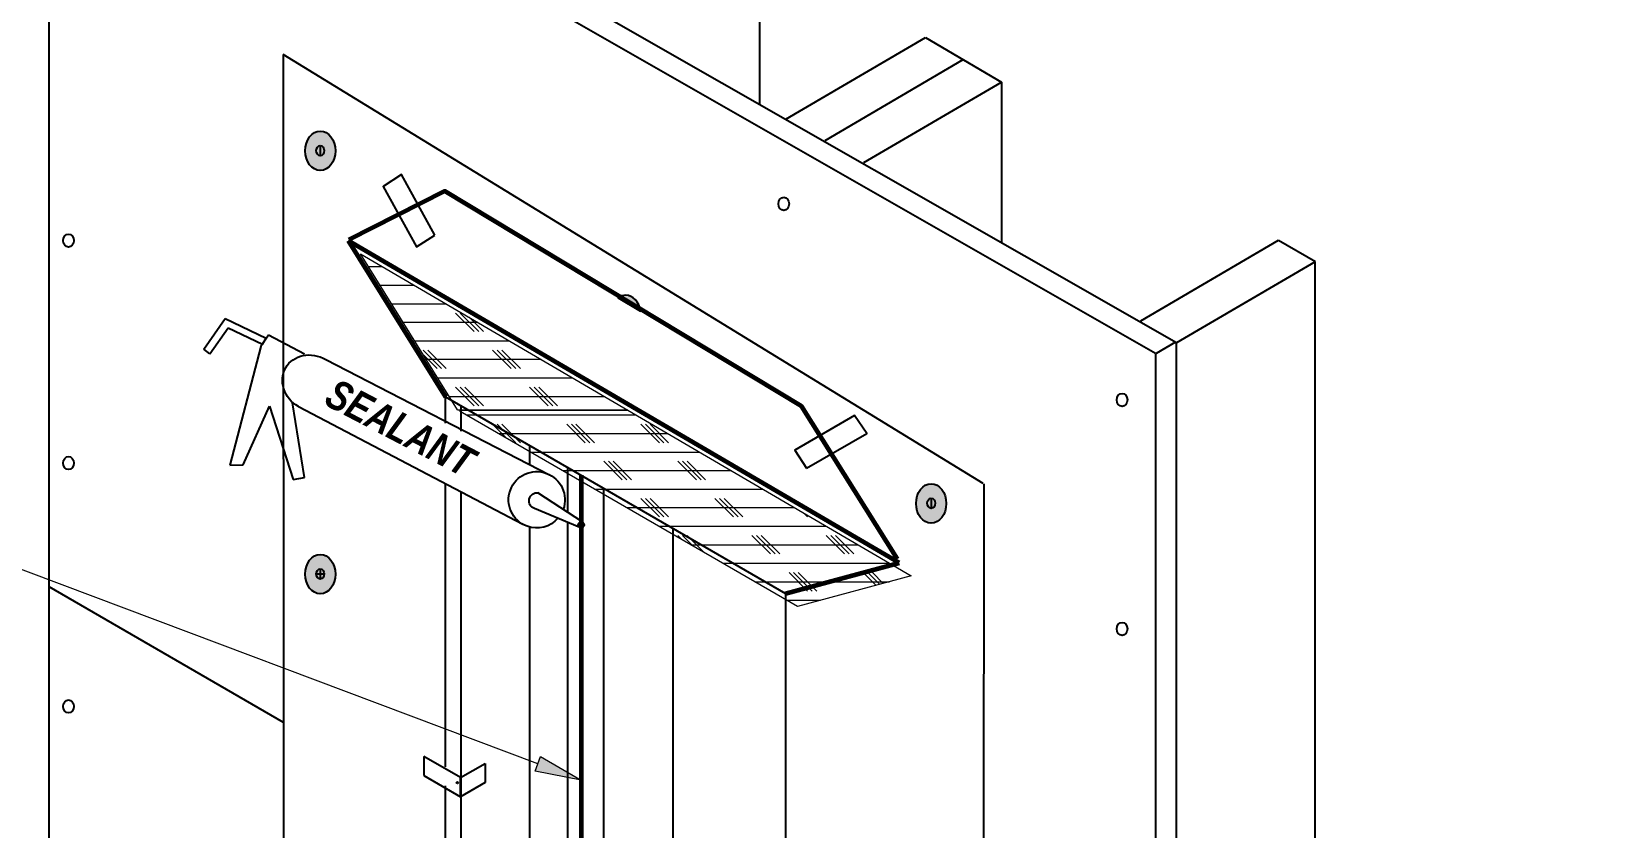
# Model space of a CAD drawing. Header units: inches. Extents: x -24 to 76, y -57 to 19.
# Drawn here: x -13.43 to -8.15, y 10.86 to 13.55 of the extents above; entities that cross this region are included whole.
import ezdxf

# ---------------------------------------------------------------- set-up
doc = ezdxf.new("R2010")
doc.units = ezdxf.units.IN
doc.header["$MEASUREMENT"] = 0
for name, color, linetype, lineweight in [('.ATI-HATCH', 7, 'Continuous', 0), ('.ATI-TEXT', 7, 'Continuous', 0), ('G-ANNO-TTLB', 7, 'Continuous', 0), ('TYVEK', 7, 'Continuous', 0), ('WALL SCRATCH', 7, 'Continuous', 0), ('X-REF - TRACED', 7, 'Continuous', 0)]:
    doc.layers.add(name, color=color, linetype=linetype, lineweight=lineweight)

# ---------------------------------------------------------------- blocks, each defined once
blk = doc.blocks.new('Block_88')
at = {"layer": 'WALL SCRATCH', "true_color": 0x003b71, "transparency": 33554687}
h = blk.add_hatch(color=156, dxfattribs=at)
h.dxf.hatch_style = 2
edge = h.paths.add_edge_path()
edge.add_ellipse((-12.4557, 11.7169), major_axis=(0, 0.0664), ratio=0.766948, start_angle=0, end_angle=360)
at = {"layer": 'WALL SCRATCH', "color": 18, "lineweight": 25, "true_color": 0x080808}
for p, q in [((-12.4557, 11.7344), (-12.4557, 11.7001)), ((-12.4692, 11.7173), (-12.4422, 11.7173))]:
    blk.add_line(p, q, dxfattribs=at)
at = {"layer": 'WALL SCRATCH', "color": 8, "lineweight": 25, "true_color": 0x808080}
blk.add_lwpolyline([(-12.4628, 11.7782)], dxfattribs=at)
at = {"layer": 'WALL SCRATCH', "color": 18, "lineweight": 25, "true_color": 0x000000}
blk.add_ellipse((-12.4557, 11.7169), major_axis=(0, 0.0664), ratio=0.766948, dxfattribs=at)
at = {"layer": 'WALL SCRATCH', "color": 18, "lineweight": 25, "true_color": 0x080808}
blk.add_ellipse((-12.4557, 11.7173), major_axis=(0, 0.0171), ratio=0.788846, dxfattribs=at)
blk = doc.blocks.new('Block_89')
at = {"layer": 'WALL SCRATCH', "true_color": 0x003b71, "transparency": 33554687}
h = blk.add_hatch(color=156, dxfattribs=at)
h.dxf.hatch_style = 2
edge = h.paths.add_edge_path()
edge.add_ellipse((-12.4557, 13.1443), major_axis=(0, 0.0664), ratio=0.766948, start_angle=0, end_angle=360)
at = {"layer": 'WALL SCRATCH', "color": 18, "lineweight": 25, "true_color": 0x080808}
blk.add_line((-12.4557, 13.1618), (-12.4557, 13.1276), dxfattribs=at)
at = {"layer": 'WALL SCRATCH', "color": 18, "lineweight": 25, "true_color": 0x000000}
blk.add_ellipse((-12.4557, 13.1443), major_axis=(0, 0.0664), ratio=0.766948, dxfattribs=at)
at = {"layer": 'WALL SCRATCH', "color": 18, "lineweight": 25, "true_color": 0x080808}
blk.add_ellipse((-12.4557, 13.1447), major_axis=(0, 0.0171), ratio=0.788846, dxfattribs=at)
blk = doc.blocks.new('Block_90')
at = {"layer": 'WALL SCRATCH', "true_color": 0x003b71, "transparency": 33554687}
h = blk.add_hatch(color=156, dxfattribs=at)
h.dxf.hatch_style = 2
edge = h.paths.add_edge_path()
edge.add_ellipse((-12.4557, 10.2894), major_axis=(0, 0.0664), ratio=0.766948, start_angle=0, end_angle=360)
at = {"layer": 'WALL SCRATCH', "color": 18, "lineweight": 25, "true_color": 0x080808}
for p, q in [((-12.4557, 10.307), (-12.4557, 10.2727)), ((-12.4692, 10.2899), (-12.4422, 10.2899))]:
    blk.add_line(p, q, dxfattribs=at)
at = {"layer": 'WALL SCRATCH', "color": 8, "lineweight": 25, "true_color": 0x808080}
blk.add_lwpolyline([(-12.4628, 10.2185)], dxfattribs=at)
at = {"layer": 'WALL SCRATCH', "color": 18, "lineweight": 25, "true_color": 0x000000}
blk.add_ellipse((-12.4557, 10.2894), major_axis=(0, 0.0664), ratio=0.766948, dxfattribs=at)
at = {"layer": 'WALL SCRATCH', "color": 18, "lineweight": 25, "true_color": 0x080808}
blk.add_ellipse((-12.4557, 10.2899), major_axis=(0, 0.0171), ratio=0.788846, dxfattribs=at)
blk = doc.blocks.new('Block_87')
at = {"layer": 'WALL SCRATCH'}
for name in ['Block_89', 'Block_88', 'Block_90']:
    blk.add_blockref(name, (0, 0), dxfattribs=at)
blk = doc.blocks.new('Block_92')
at = {"layer": 'WALL SCRATCH', "true_color": 0x003b71, "transparency": 33554687}
h = blk.add_hatch(color=156, dxfattribs=at)
h.dxf.hatch_style = 2
edge = h.paths.add_edge_path()
edge.add_ellipse((-10.3948, 10.5751), major_axis=(0, 0.0664), ratio=0.766948, start_angle=0, end_angle=360)
at = {"layer": 'WALL SCRATCH', "color": 18, "lineweight": 25, "true_color": 0x080808}
for p, q in [((-10.4084, 10.5755), (-10.3813, 10.5755)), ((-10.3948, 10.5926), (-10.3948, 10.5584))]:
    blk.add_line(p, q, dxfattribs=at)
at = {"layer": 'WALL SCRATCH', "color": 8, "lineweight": 25, "true_color": 0x808080}
blk.add_lwpolyline([(-10.402, 10.6365)], dxfattribs=at)
at = {"layer": 'WALL SCRATCH', "color": 18, "lineweight": 25, "true_color": 0x000000}
blk.add_ellipse((-10.3948, 10.5751), major_axis=(0, 0.0664), ratio=0.766948, dxfattribs=at)
at = {"layer": 'WALL SCRATCH', "color": 18, "lineweight": 25, "true_color": 0x080808}
blk.add_ellipse((-10.3948, 10.5755), major_axis=(0, 0.0171), ratio=0.788846, dxfattribs=at)
blk = doc.blocks.new('Block_93')
at = {"layer": 'WALL SCRATCH', "true_color": 0x003b71, "transparency": 33554687}
h = blk.add_hatch(color=156, dxfattribs=at)
h.dxf.hatch_style = 2
edge = h.paths.add_edge_path()
edge.add_ellipse((-10.3948, 11.9552), major_axis=(0, 0.0664), ratio=0.766948, start_angle=0, end_angle=360)
at = {"layer": 'WALL SCRATCH', "color": 18, "lineweight": 25, "true_color": 0x080808}
blk.add_line((-10.3948, 11.9727), (-10.3948, 11.9385), dxfattribs=at)
at = {"layer": 'WALL SCRATCH', "color": 18, "lineweight": 25, "true_color": 0x000000}
blk.add_ellipse((-10.3948, 11.9552), major_axis=(0, 0.0664), ratio=0.766948, dxfattribs=at)
at = {"layer": 'WALL SCRATCH', "color": 18, "lineweight": 25, "true_color": 0x080808}
blk.add_ellipse((-10.3948, 11.9556), major_axis=(0, 0.0171), ratio=0.788846, dxfattribs=at)
blk = doc.blocks.new('Block_94')
at = {"layer": 'WALL SCRATCH', "true_color": 0x003b71, "transparency": 33554687}
h = blk.add_hatch(color=156, dxfattribs=at)
h.dxf.hatch_style = 2
edge = h.paths.add_edge_path()
edge.add_ellipse((-10.3948, 9.195), major_axis=(0, 0.0664), ratio=0.766948, start_angle=0, end_angle=360)
at = {"layer": 'WALL SCRATCH', "color": 18, "lineweight": 25, "true_color": 0x080808}
for p, q in [((-10.4084, 9.1954), (-10.3813, 9.1954)), ((-10.3948, 9.2125), (-10.3948, 9.1783))]:
    blk.add_line(p, q, dxfattribs=at)
at = {"layer": 'WALL SCRATCH', "color": 8, "lineweight": 25, "true_color": 0x808080}
blk.add_lwpolyline([(-10.402, 9.124)], dxfattribs=at)
at = {"layer": 'WALL SCRATCH', "color": 18, "lineweight": 25, "true_color": 0x000000}
blk.add_ellipse((-10.3948, 9.195), major_axis=(0, 0.0664), ratio=0.766948, dxfattribs=at)
at = {"layer": 'WALL SCRATCH', "color": 18, "lineweight": 25, "true_color": 0x080808}
blk.add_ellipse((-10.3948, 9.1954), major_axis=(0, 0.0171), ratio=0.788846, dxfattribs=at)
blk = doc.blocks.new('Block_91')
at = {"layer": 'WALL SCRATCH'}
for name in ['Block_93', 'Block_92', 'Block_94']:
    blk.add_blockref(name, (0, 0), dxfattribs=at)
blk = doc.blocks.new('Block_95')
at = {"layer": 'WALL SCRATCH', "true_color": 0x003b71, "transparency": 33554687}
h = blk.add_hatch(color=156, dxfattribs=at)
h.dxf.hatch_style = 2
edge = h.paths.add_edge_path()
edge.add_spline(control_points=[(-11.3752, 12.6035), (-11.3752, 12.6035), (-11.4503, 12.6487), (-11.4503, 12.6487), (-11.4429, 12.6542), (-11.4345, 12.6573), (-11.4253, 12.6573), (-11.4004, 12.6573), (-11.3797, 12.6342), (-11.3752, 12.6035)], knot_values=[0, 0, 0, 0, 1, 1, 1, 2, 2, 2, 3, 3, 3, 3], degree=3, periodic=0)
at = {"layer": 'WALL SCRATCH', "color": 18, "lineweight": 25, "true_color": 0x000000}
blk.add_open_spline([(-11.3752, 12.6035), (-11.3752, 12.6035), (-11.4503, 12.6487), (-11.4503, 12.6487), (-11.4429, 12.6542), (-11.4345, 12.6573), (-11.4253, 12.6573), (-11.4004, 12.6573), (-11.3797, 12.6342), (-11.3752, 12.6035)], degree=3, knots=[0, 0, 0, 0, 1, 1, 1, 2, 2, 2, 3, 3, 3, 3], dxfattribs=at)
blk = doc.blocks.new('Block_86')
at = {"layer": 'WALL SCRATCH'}
for name in ['Block_87', 'Block_95', 'Block_91']:
    blk.add_blockref(name, (0, 0), dxfattribs=at)
blk = doc.blocks.new('Block_508')
at = {"layer": '.ATI-HATCH'}
for points, knots in [([(-12.32, 12.797), (-12.32, 12.797), (-11.9924, 12.271), (-11.9924, 12.271), (-11.9924, 12.271), (-11.9905, 12.2699), (-11.9905, 12.2699), (-11.9905, 12.2699), (-11.4183, 12.2699), (-11.4183, 12.2699), (-11.4183, 12.2699), (-12.32, 12.797), (-12.32, 12.797)], [0, 0, 0, 0, 1, 1, 1, 2, 2, 2, 3, 3, 3, 4, 4, 4, 4]), ([(-11.9833, 12.2657), (-11.9833, 12.2657), (-10.8457, 11.6076), (-10.8457, 11.6076), (-10.8457, 11.6076), (-10.4618, 11.7108), (-10.4618, 11.7108), (-10.4618, 11.7108), (-11.4183, 12.2699), (-11.4183, 12.2699), (-11.4183, 12.2699), (-11.9833, 12.2699), (-11.9833, 12.2699), (-11.9833, 12.2699), (-11.9833, 12.2657), (-11.9833, 12.2657)], [0, 0, 0, 0, 1, 1, 1, 2, 2, 2, 3, 3, 3, 4, 4, 4, 5, 5, 5, 5])]:
    blk.add_open_spline(points, degree=3, knots=knots, dxfattribs=at)
at = {"layer": '.ATI-HATCH', "color": 243, "lineweight": 0, "true_color": 0xcc667f}
for points in [[(-12.293, 12.7536), (-12.293, 12.7536), (-12.2457, 12.7536), (-12.2457, 12.7536)], [(-12.254, 12.6911), (-12.254, 12.6911), (-12.1388, 12.6911), (-12.1388, 12.6911)], [(-12.2151, 12.6286), (-12.2151, 12.6286), (-12.0319, 12.6286), (-12.0319, 12.6286)], [(-11.9369, 12.5348), (-11.9369, 12.5348), (-11.9994, 12.5973), (-11.9994, 12.5973)], [(-11.9213, 12.5348), (-11.9213, 12.5348), (-11.9838, 12.5973), (-11.9838, 12.5973)], [(-11.9056, 12.5348), (-11.9056, 12.5348), (-11.9536, 12.5828), (-11.9536, 12.5828)], [(-12.1762, 12.5661), (-12.1762, 12.5661), (-11.925, 12.5661), (-11.925, 12.5661)], [(-12.1556, 12.5348), (-12.1556, 12.5348), (-12.1585, 12.5377), (-12.1585, 12.5377)], [(-12.1373, 12.5036), (-12.1373, 12.5036), (-11.818, 12.5036), (-11.818, 12.5036)], [(-12.0463, 12.4098), (-12.0463, 12.4098), (-12.1088, 12.4723), (-12.1088, 12.4723)], [(-12.0306, 12.4098), (-12.0306, 12.4098), (-12.0931, 12.4723), (-12.0931, 12.4723)], [(-11.8119, 12.4098), (-11.8119, 12.4098), (-11.8744, 12.4723), (-11.8744, 12.4723)], [(-11.7963, 12.4098), (-11.7963, 12.4098), (-11.8588, 12.4723), (-11.8588, 12.4723)], [(-11.7806, 12.4098), (-11.7806, 12.4098), (-11.8431, 12.4723), (-11.8431, 12.4723)], [(-12.0619, 12.4098), (-12.0619, 12.4098), (-12.1069, 12.4549), (-12.1069, 12.4549)], [(-12.0983, 12.4411), (-12.0983, 12.4411), (-11.7111, 12.4411), (-11.7111, 12.4411)], [(-12.0594, 12.3786), (-12.0594, 12.3786), (-11.6042, 12.3786), (-11.6042, 12.3786)], [(-12.0205, 12.3161), (-12.0205, 12.3161), (-11.4973, 12.3161), (-11.4973, 12.3161)], [(-11.9369, 12.2848), (-11.9369, 12.2848), (-11.9994, 12.3473), (-11.9994, 12.3473)], [(-11.9213, 12.2848), (-11.9213, 12.2848), (-11.9838, 12.3473), (-11.9838, 12.3473)], [(-11.9056, 12.2848), (-11.9056, 12.2848), (-11.9681, 12.3473), (-11.9681, 12.3473)], [(-11.6869, 12.2848), (-11.6869, 12.2848), (-11.7494, 12.3473), (-11.7494, 12.3473)], [(-11.6713, 12.2848), (-11.6713, 12.2848), (-11.7338, 12.3473), (-11.7338, 12.3473)], [(-11.6556, 12.2848), (-11.6556, 12.2848), (-11.7181, 12.3473), (-11.7181, 12.3473)], [(-11.9623, 12.2536), (-11.9623, 12.2536), (-11.3904, 12.2536), (-11.3904, 12.2536)], [(-11.8278, 12.1758), (-11.8278, 12.1758), (-11.8744, 12.2223), (-11.8744, 12.2223)], [(-11.7963, 12.1598), (-11.7963, 12.1598), (-11.8588, 12.2223), (-11.8588, 12.2223)], [(-11.7806, 12.1598), (-11.7806, 12.1598), (-11.8431, 12.2223), (-11.8431, 12.2223)], [(-11.5619, 12.1598), (-11.5619, 12.1598), (-11.6244, 12.2223), (-11.6244, 12.2223)], [(-11.5463, 12.1598), (-11.5463, 12.1598), (-11.6088, 12.2223), (-11.6088, 12.2223)], [(-11.5306, 12.1598), (-11.5306, 12.1598), (-11.5931, 12.2223), (-11.5931, 12.2223)], [(-11.3119, 12.1598), (-11.3119, 12.1598), (-11.3744, 12.2223), (-11.3744, 12.2223)], [(-11.2963, 12.1598), (-11.2963, 12.1598), (-11.3588, 12.2223), (-11.3588, 12.2223)], [(-11.2806, 12.1598), (-11.2806, 12.1598), (-11.3431, 12.2223), (-11.3431, 12.2223)], [(-11.8543, 12.1911), (-11.8543, 12.1911), (-11.2834, 12.1911), (-11.2834, 12.1911)], [(-11.7462, 12.1286), (-11.7462, 12.1286), (-11.1765, 12.1286), (-11.1765, 12.1286)], [(-11.4369, 12.0348), (-11.4369, 12.0348), (-11.4994, 12.0973), (-11.4994, 12.0973)], [(-11.4213, 12.0348), (-11.4213, 12.0348), (-11.4838, 12.0973), (-11.4838, 12.0973)], [(-11.4056, 12.0348), (-11.4056, 12.0348), (-11.4681, 12.0973), (-11.4681, 12.0973)], [(-11.1869, 12.0348), (-11.1869, 12.0348), (-11.2494, 12.0973), (-11.2494, 12.0973)], [(-11.1713, 12.0348), (-11.1713, 12.0348), (-11.2338, 12.0973), (-11.2338, 12.0973)], [(-11.1556, 12.0348), (-11.1556, 12.0348), (-11.2181, 12.0973), (-11.2181, 12.0973)], [(-11.6382, 12.0661), (-11.6382, 12.0661), (-11.0696, 12.0661), (-11.0696, 12.0661)], [(-11.5301, 12.0036), (-11.5301, 12.0036), (-10.9627, 12.0036), (-10.9627, 12.0036)], [(-11.4221, 11.9411), (-11.4221, 11.9411), (-10.8558, 11.9411), (-10.8558, 11.9411)], [(-11.3119, 11.9098), (-11.3119, 11.9098), (-11.3744, 11.9723), (-11.3744, 11.9723)], [(-11.2963, 11.9098), (-11.2963, 11.9098), (-11.3588, 11.9723), (-11.3588, 11.9723)], [(-11.2806, 11.9098), (-11.2806, 11.9098), (-11.3431, 11.9723), (-11.3431, 11.9723)], [(-11.0619, 11.9098), (-11.0619, 11.9098), (-11.1244, 11.9723), (-11.1244, 11.9723)], [(-11.0463, 11.9098), (-11.0463, 11.9098), (-11.1088, 11.9723), (-11.1088, 11.9723)], [(-11.0306, 11.9098), (-11.0306, 11.9098), (-11.0931, 11.9723), (-11.0931, 11.9723)], [(-10.8119, 11.9098), (-10.8119, 11.9098), (-10.8253, 11.9233), (-10.8253, 11.9233)], [(-11.3141, 11.8786), (-11.3141, 11.8786), (-10.7489, 11.8786), (-10.7489, 11.8786)], [(-11.2347, 11.8327), (-11.2347, 11.8327), (-11.2494, 11.8473), (-11.2494, 11.8473)], [(-11.1977, 11.8113), (-11.1977, 11.8113), (-11.2338, 11.8473), (-11.2338, 11.8473)], [(-11.1606, 11.7898), (-11.1606, 11.7898), (-11.2181, 11.8473), (-11.2181, 11.8473)], [(-10.9369, 11.7848), (-10.9369, 11.7848), (-10.9994, 11.8473), (-10.9994, 11.8473)], [(-10.9213, 11.7848), (-10.9213, 11.7848), (-10.9838, 11.8473), (-10.9838, 11.8473)], [(-10.9056, 11.7848), (-10.9056, 11.7848), (-10.9681, 11.8473), (-10.9681, 11.8473)], [(-10.6869, 11.7848), (-10.6869, 11.7848), (-10.7494, 11.8473), (-10.7494, 11.8473)], [(-10.6713, 11.7848), (-10.6713, 11.7848), (-10.7338, 11.8473), (-10.7338, 11.8473)], [(-10.6556, 11.7848), (-10.6556, 11.7848), (-10.7181, 11.8473), (-10.7181, 11.8473)], [(-11.206, 11.8161), (-11.206, 11.8161), (-10.6419, 11.8161), (-10.6419, 11.8161)], [(-11.098, 11.7536), (-11.098, 11.7536), (-10.535, 11.7536), (-10.535, 11.7536)], [(-10.9899, 11.6911), (-10.9899, 11.6911), (-10.5352, 11.6911), (-10.5352, 11.6911)], [(-10.8119, 11.6598), (-10.8119, 11.6598), (-10.8744, 11.7223), (-10.8744, 11.7223)], [(-10.7963, 11.6598), (-10.7963, 11.6598), (-10.8588, 11.7223), (-10.8588, 11.7223)], [(-10.7806, 11.6598), (-10.7806, 11.6598), (-10.8431, 11.7223), (-10.8431, 11.7223)], [(-10.5809, 11.6788), (-10.5809, 11.6788), (-10.6244, 11.7223), (-10.6244, 11.7223)], [(-10.5685, 11.6821), (-10.5685, 11.6821), (-10.6088, 11.7223), (-10.6088, 11.7223)], [(-10.5562, 11.6854), (-10.5562, 11.6854), (-10.5931, 11.7223), (-10.5931, 11.7223)], [(-10.8819, 11.6286), (-10.8819, 11.6286), (-10.7678, 11.6286), (-10.7678, 11.6286)]]:
    blk.add_open_spline(points, degree=3, dxfattribs=at)

msp = doc.modelspace()

# ---------------------------------------------------------------- hatches: boundary and pattern name
at = {"layer": '.ATI-TEXT', "true_color": 0x000000, "transparency": 33554687}
h = msp.add_hatch(color=18, dxfattribs=at)
h.dxf.hatch_style = 2
h.paths.add_polyline_path([(-11.7127, 11.1015), (-11.5757, 11.0221), (-11.7311, 11.0527)])
at = {"layer": 'G-ANNO-TTLB', "true_color": 0xff00ff, "transparency": 33554687}
h = msp.add_hatch(color=6, dxfattribs=at)
edge = h.paths.add_edge_path()
edge.add_spline(control_points=[(19.9156, -15.0652), (19.9156, -15.0652), (-20.7721, -15.0652), (-20.7721, -15.0652), (-20.7721, -15.0652), (-20.7721, 19.0598), (-20.7721, 19.0598), (-20.7721, 19.0598), (19.9156, 19.0598), (19.9156, 19.0598), (19.9156, 19.0598), (19.9156, -15.0652), (19.9156, -15.0652)], knot_values=[0, 0, 0, 0, 1, 1, 1, 2, 2, 2, 3, 3, 3, 4, 4, 4, 4], degree=3, periodic=0)
edge = h.paths.add_edge_path()
edge.add_spline(control_points=[(-20.6471, 18.9348), (-20.6471, 18.9348), (-20.6471, -14.9402), (-20.6471, -14.9402), (-20.6471, -14.9402), (19.7906, -14.9402), (19.7906, -14.9402), (19.7906, -14.9402), (19.7906, 18.9348), (19.7906, 18.9348), (19.7906, 18.9348), (-20.6471, 18.9348), (-20.6471, 18.9348)], knot_values=[0, 0, 0, 0, 1, 1, 1, 2, 2, 2, 3, 3, 3, 4, 4, 4, 4], degree=3, periodic=0)
edge.add_line((-20.6471, 18.9348), (-20.6471, 18.9348))

# ---------------------------------------------------------------- linework, layer by layer
at = {"layer": '.ATI-TEXT', "color": 18, "lineweight": 0, "true_color": 0x000000}
msp.add_line((-11.7219, 11.0771), (-13.8628, 11.8827), dxfattribs=at)
at = {"layer": '.ATI-TEXT'}
msp.add_lwpolyline([(-11.7127, 11.1015), (-11.5757, 11.0221), (-11.7311, 11.0527), (-11.7311, 11.0527)], close=True, dxfattribs=at)
at = {"layer": 'G-ANNO-TTLB'}
for points in [[(19.9156, -15.0652), (19.9156, -15.0652), (-20.7721, -15.0652), (-20.7721, -15.0652), (-20.7721, -15.0652), (-20.7721, 19.0598), (-20.7721, 19.0598), (-20.7721, 19.0598), (19.9156, 19.0598), (19.9156, 19.0598), (19.9156, 19.0598), (19.9156, -15.0652), (19.9156, -15.0652)], [(-20.6471, 18.9348), (-20.6471, 18.9348), (-20.6471, -14.9402), (-20.6471, -14.9402), (-20.6471, -14.9402), (19.7906, -14.9402), (19.7906, -14.9402), (19.7906, -14.9402), (19.7906, 18.9348), (19.7906, 18.9348), (19.7906, 18.9348), (-20.6471, 18.9348), (-20.6471, 18.9348)]]:
    msp.add_open_spline(points, degree=3, knots=[0, 0, 0, 0, 1, 1, 1, 2, 2, 2, 3, 3, 3, 4, 4, 4, 4], dxfattribs=at)
at = {"layer": 'TYVEK', "color": 33, "lineweight": 25, "true_color": 0xcc9966}
for p, q in [((-10.9725, 13.3001), (-10.9727, 13.8392)), ((-10.8852, 13.2509), (-10.4139, 13.5268)), ((-10.4139, 13.5268), (-10.1576, 13.3761)), ((-10.7527, 13.1793), (-10.2868, 13.4521)), ((-10.6216, 13.1044), (-10.1576, 13.3761)), ((-10.1576, 13.3759), (-10.1576, 12.8354)), ((-9.6872, 12.5712), (-9.2232, 12.8429)), ((-9.2232, 12.8429), (-9.0986, 12.771)), ((-9.5658, 12.4975), (-9.0986, 12.771)), ((-9.0989, 6.8753), (-9.0989, 12.7692)), ((-11.9811, 12.2848), (-11.9811, 12.1986)), ((-11.7486, 12.0861), (-11.7486, 12.1503)), ((-11.6207, 11.9245), (-11.6207, 12.0763)), ((-11.9811, 11.9944), (-11.9811, 10.3557)), ((-11.4986, 10.1719), (-11.4986, 12.0057)), ((-11.6207, 10.6314), (-11.6207, 11.8912)), ((-11.7486, 10.3153), (-11.7486, 11.8755)), ((-11.2653, 10.307), (-11.2653, 11.8707)), ((-11.9822, 10.9662), (-11.9822, 11.0309)), ((-11.9808, 10.9724), (-11.9808, 11.0371))]:
    msp.add_line(p, q, dxfattribs=at)
at = {"layer": 'TYVEK', "color": 18, "lineweight": 60, "true_color": 0x000000}
for p, q in [((-10.5024, 11.7546), (-12.3606, 12.8408)), ((-12.0323, 12.3136), (-12.3606, 12.8408)), ((-11.5757, 12.0502), (-11.5757, 10.1389)), ((-10.8863, 11.6515), (-10.5024, 11.7546))]:
    msp.add_line(p, q, dxfattribs=at)
at = {"layer": 'TYVEK', "color": 18, "lineweight": 25, "true_color": 0x000000}
for p, q in [((-12.0332, 11.0671), (-12.0332, 12.0217)), ((-12.0332, 10.3259), (-12.0332, 11.0024))]:
    msp.add_line(p, q, dxfattribs=at)
at = {"layer": 'TYVEK', "color": 2, "lineweight": 25, "true_color": 0xf5eb12}
for p, q in [((-11.9822, 11.0309), (-12.1065, 11.1022)), ((-12.1065, 11.1022), (-12.1065, 11.0375)), ((-11.9822, 11.0309), (-11.8993, 11.0784)), ((-11.8993, 11.0784), (-11.8993, 11.0137)), ((-12.1065, 11.0375), (-11.9822, 10.9662)), ((-11.9822, 10.9662), (-11.9822, 11.0309)), ((-11.8993, 11.0137), (-11.9822, 10.9662))]:
    msp.add_line(p, q, dxfattribs=at)
for points in [[(-12.0695, 12.8592), (-12.1818, 13.0647), (-12.2435, 13.0242), (-12.1313, 12.8209)], [(-10.8153, 12.0738), (-10.6122, 12.1905), (-10.654, 12.2514), (-10.8549, 12.1348)]]:
    msp.add_lwpolyline(points, close=True, dxfattribs=at)
at = {"layer": 'TYVEK', "color": 18, "lineweight": 60, "true_color": 0x000000}
msp.add_lwpolyline([(-10.5083, 11.767), (-10.8321, 12.2835), (-12.0359, 13.0086), (-12.3593, 12.8439)], dxfattribs=at)
at = {"layer": 'TYVEK', "color": 18, "lineweight": 25, "true_color": 0x000000}
msp.add_lwpolyline([(-12.0332, 12.2259), (-12.0332, 12.3149), (-10.8863, 11.6515), (-10.8863, 9.8056)], dxfattribs=at)
at = {"layer": 'WALL SCRATCH', "color": 2, "lineweight": 25, "true_color": 0xffff00}
for p, q in [((-9.5668, 12.4964), (-13.3045, 14.6316)), ((-13.3713, 14.593), (-13.3713, 8.7286)), ((-9.6381, 12.4613), (-13.3713, 14.593)), ((-9.5708, 12.4987), (-9.6355, 12.4612)), ((-9.5668, 6.6073), (-9.5668, 12.4964)), ((-9.6381, 12.4613), (-9.6381, 6.5673)), ((-13.3713, 11.6755), (-12.5809, 11.218))]:
    msp.add_line(p, q, dxfattribs=at)
at = {"layer": 'WALL SCRATCH', "color": 18, "lineweight": 25, "true_color": 0x000000}
for p, q in [((-10.2192, 12.0227), (-12.5809, 13.4692)), ((-12.5809, 13.4692), (-12.5791, 9.506)), ((-10.2174, 12.0216), (-10.2208, 8.1346))]:
    msp.add_line(p, q, dxfattribs=at)
at = {"layer": 'WALL SCRATCH', "color": 8, "lineweight": 25, "true_color": 0x808080}
for points in [[(-12.0394, 13.4382)], [(-12.5104, 11.7631)], [(-12.5104, 11.7631)]]:
    msp.add_lwpolyline(points, dxfattribs=at)
at = {"layer": 'WALL SCRATCH', "color": 252, "lineweight": 25, "true_color": 0x848484}
msp.add_lwpolyline([(-12.0394, 13.3894)], dxfattribs=at)
msp.add_lwpolyline([(-12.0394, 13.3894)], dxfattribs=at)
for centre in [(-10.8922, 12.9655), (-13.305, 12.8414), (-9.7507, 12.3042), (-13.305, 12.0914), (-9.7507, 11.5321), (-13.305, 11.2707)]:
    msp.add_ellipse(centre, major_axis=(0, 0.0221), ratio=0.812499, dxfattribs=at)
at = {"layer": 'X-REF - TRACED', "color": 252, "lineweight": 25, "true_color": 0x848484}
for p, q in [((-12.849, 12.4755), (-12.7764, 12.5785)), ((-12.7764, 12.5785), (-12.6386, 12.5123)), ((-12.8283, 12.4596), (-12.7668, 12.5472)), ((-12.7668, 12.5472), (-12.6512, 12.4919)), ((-12.6307, 12.5226), (-12.6558, 12.4849)), ((-12.5088, 12.458), (-12.6307, 12.5226)), ((-12.8283, 12.4596), (-12.849, 12.4755)), ((-12.6558, 12.4849), (-12.7614, 12.0837)), ((-12.6512, 12.4919), (-12.6386, 12.5123)), ((-12.4372, 12.4404), (-11.682, 12.0519)), ((-12.7164, 12.0855), (-12.6276, 12.2826)), ((-12.6276, 12.2826), (-12.5476, 12.0356)), ((-12.5095, 12.0422), (-12.5497, 12.2941)), ((-12.5292, 12.2815), (-11.7726, 11.8851)), ((-12.7614, 12.0837), (-12.7164, 12.0855)), ((-12.5476, 12.0356), (-12.5095, 12.0422)), ((-11.5704, 11.8916), (-11.7218, 11.9906)), ((-11.58, 11.8741), (-11.733, 11.9384))]:
    msp.add_line(p, q, dxfattribs=at)
msp.add_circle((-11.5757, 11.8831), 0.01, dxfattribs=at)
at = {"layer": 'X-REF - TRACED', "color": 1, "lineweight": 25, "true_color": 0xff0000}
msp.add_circle((-11.9933, 11.0138), 0.00252, dxfattribs=at)
at = {"layer": 'X-REF - TRACED', "color": 252, "lineweight": 25, "true_color": 0x848484}
for points, knots in [([(-12.5292, 12.2815), (-12.5785, 12.3101), (-12.5979, 12.3688), (-12.5725, 12.4127), (-12.5471, 12.4566), (-12.4865, 12.469), (-12.4372, 12.4404)], [0, 0, 0, 0, 1, 1, 1, 2, 2, 2, 2]), ([(-11.6539, 11.9052), (-11.6798, 11.8755), (-11.7212, 11.8649), (-11.7582, 11.8785), (-11.8074, 11.8966), (-11.8326, 11.9511), (-11.8145, 12.0003), (-11.7964, 12.0495), (-11.7418, 12.0747), (-11.6927, 12.0566), (-11.6435, 12.0385), (-11.6183, 11.9839), (-11.6364, 11.9348)], [0, 0, 0, 0, 1, 1, 1, 2, 2, 2, 3, 3, 3, 4, 4, 4, 4]), ([(-11.733, 11.9384), (-11.746, 11.9412), (-11.754, 11.9552), (-11.7509, 11.9696), (-11.7478, 11.984), (-11.7347, 11.9934), (-11.7218, 11.9906)], [0, 0, 0, 0, 1, 1, 1, 2, 2, 2, 2])]:
    msp.add_open_spline(points, degree=3, knots=knots, dxfattribs=at)

# ---------------------------------------------------------------- block references
at = {"layer": '.ATI-HATCH'}
msp.add_blockref('Block_508', (0, 0), dxfattribs=at)
at = {"layer": 'WALL SCRATCH'}
msp.add_blockref('Block_86', (0, 0), dxfattribs=at)

# ---------------------------------------------------------------- texts
at = {"layer": 'TYVEK', "insert": (-12.4481, 12.2899), "char_height": 0.2, "attachment_point": 7, "rotation": 332.3902}
msp.add_mtext('\\C1;\\c255;\\FArial Narrow Bold Italic|b1|i1|c1;\\H0.100215;\\W0.994526;SEALANT', dxfattribs=at)

doc.saveas('drawing.dxf')
